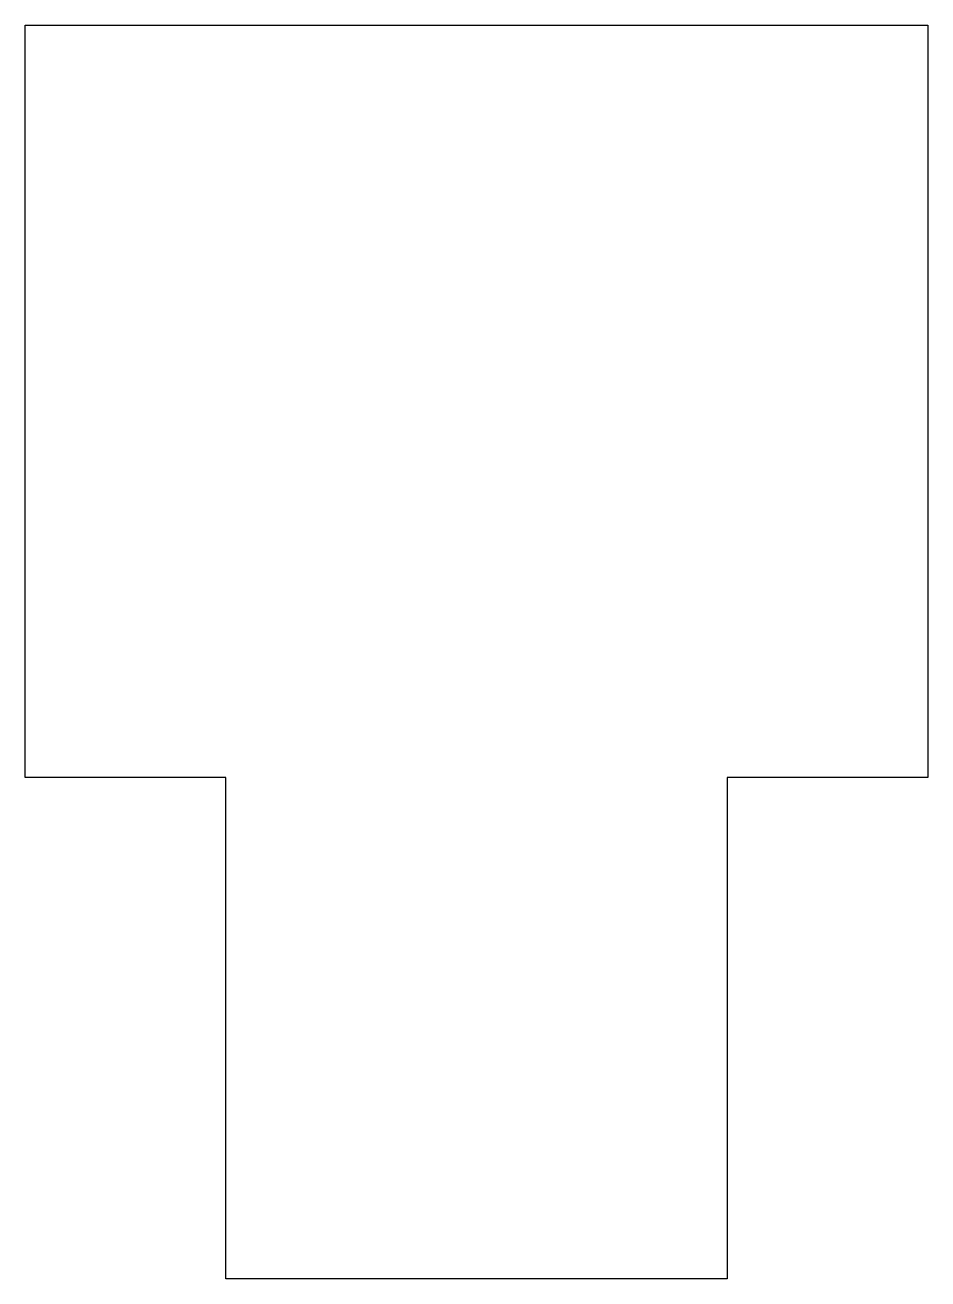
# Model space of a CAD drawing. Extents: x 138.1 to 156.1, y 198.2 to 223.2.
import ezdxf

# ---------------------------------------------------------------- set-up
doc = ezdxf.new("R2010")
doc.units = 0
doc.header["$LTSCALE"] = 15
doc.layers.get('0').update_dxf_attribs({"linetype": 'CONTINUOUS'})

msp = doc.modelspace()

# ---------------------------------------------------------------- linework, layer by layer
at = {"color": 0, "linetype": 'BYBLOCK', "ltscale": 0.05}
msp.add_lwpolyline([(138.134, 208.196), (138.134, 223.196), (156.134, 223.196), (156.134, 208.196), (152.134, 208.196), (152.134, 198.196), (142.134, 198.196), (142.134, 208.196)], close=True, dxfattribs=at)

doc.saveas('drawing.dxf')
